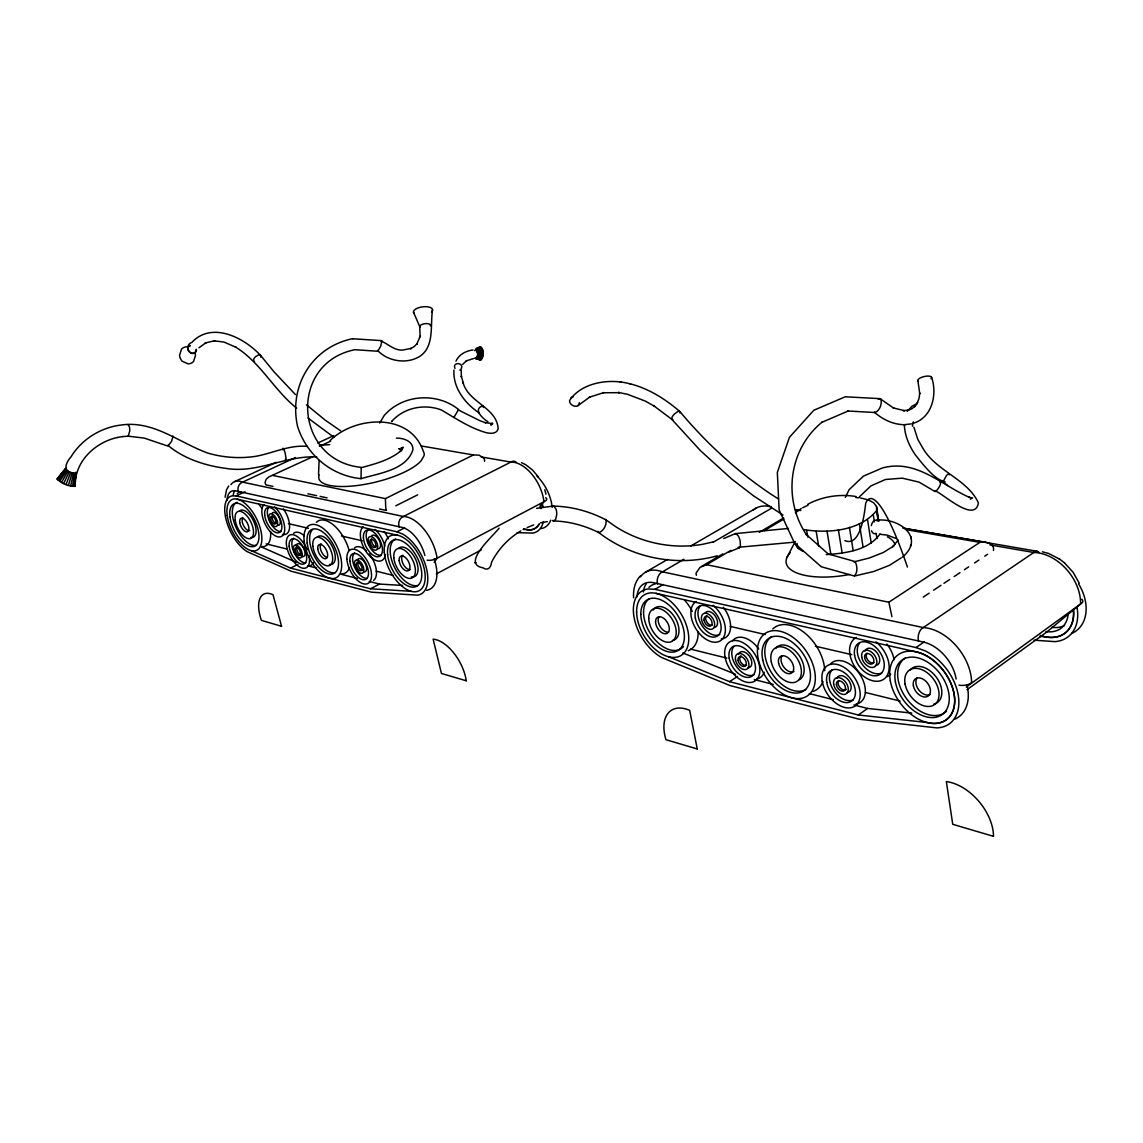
<?xml version="1.0" encoding="UTF-8"?>
<svg xmlns="http://www.w3.org/2000/svg" width="1143" height="1143" viewBox="0 0 1143 1143"><rect width="100%" height="100%" fill="white"/><g stroke="black" fill="none" stroke-linecap="round" stroke-linejoin="round"><path stroke-width="1.5" d="M934.917 490.69C942.246 492.976 974.908 523.837 978.408 502.934C967.464 478.888 935.931 471.216 922.73 447.956L917.8 439.383L913.886 427.182M475.859 358.345C481.903 352.544 470.287 348.415 480.074 347.158L480.803 347.129C484.232 350.087 483.975 357.13 480.603 360.059L475.374 358.359L480.603 360.059M949.333 474.788L948.747 473.731L946.69 475.245L943.161 481.446L947.518 485.589M461.172 370.375L461.429 377.047L461.329 376.176L463.358 383.205L463.044 382.505C468.387 402.865 497.162 407.394 498.148 428.996C496.162 435.14 487.804 433.397 483.275 431.768C468.201 426.882 454.957 417.952 441.412 409.994C424.253 403.45 403.836 407.665 391.549 421.567L391.792 421.367M877.938 520.708L876.524 506.535L873.738 502.82L868.309 499.905L860.608 497.977M453.942 370.089C452.799 387.82 465.201 403.693 479.217 412.994M902.384 557.098C926.116 537.467 898.341 517.122 876.41 520.294M910.528 546.254L910.628 544.611M910.957 538.539L911.057 536.853M167.807 445.227C183.366 458.5 205.068 465.672 225.614 468.33C257.132 473.874 285.564 455.285 316.768 456.957M490.933 425.082L491.019 423.91M225.085 497.234L226.543 489.733L228.714 485.961M57.15 478.917L65.58 468.53L57.15 478.917C61.336 483.432 69.294 487.018 75.295 485.946C74.424 461.758 94.94 442.427 117.286 437.498M74.952 486.361L75.795 472.202M73.995 486.504L76.324 472.716M319.097 460.758L318.526 474.631M579.33 402.679C578.858 409.165 569.114 405.879 569.585 400.536C579.972 384.562 602.933 379.59 621.092 382.076M432.54 309.667C429.882 326.298 435.626 350.515 415.323 358.616C402.793 363.803 386.491 360.116 377.561 350.415M679.928 412.894L679.871 411.566C662.897 396.878 642.652 384.82 620.049 381.891M72.523 486.375L74.795 473.345L75.695 473.445M260.733 357.087L260.761 355.673C244.602 337.857 212.055 320.954 191.953 342.3C181.28 346.843 194.224 359.931 196.296 349.315A4.529 3.743 36.5 0 1 193.253 353.43A4.529 3.743 36.5 0 1 188.109 350.129A4.529 3.743 36.5 0 1 190.252 345.5M484.532 461.343A5.058 4.743 9.8 0 0 483.96 458.429L479.117 455.143L473.373 454.957L385.405 498.619L385.72 507.521A5.229 0.886 79.7 0 0 386.463 510.478L379.476 508.992M70.609 485.975L73.623 473.102C63.065 472.316 64.837 463.587 70.952 456.957C81.682 439.283 100.87 427.382 121.358 424.996C153.948 420.31 179.537 443.055 208.226 453.214C223.399 457.571 239.458 458.7 255.089 456.428C272.748 453.385 288.793 444.741 307.253 446.384M361.059 467.787C374.59 463.958 389.749 460.243 401.036 450.713L400.15 451.528L403.093 447.142L402.093 449.599M352.916 338.614C311.853 347.001 288.593 386.12 297.58 426.468C306.624 454.9 331.156 475.659 361.002 478.674L361.259 467.358C293.951 460.772 288.007 363.131 354.859 349.701L377.776 351.258L380.748 346.058L381.919 340.657L352.573 338.742M68.394 485.332L72.266 472.702M907.256 411.294L911.928 406.294L917.072 403.55L918.958 398.664L919.786 392.949L919.758 393.906L917.886 380.505M66.037 484.489L70.823 472.173M478.188 349.729L479.36 347.629M520.808 530.938C508.392 538.339 498.162 549.269 491.604 562.142C490.918 567.714 487.832 571.157 482.903 567.785C460.486 563.87 494.433 534.967 499.12 528.08M461.2 368.86C464.658 362.402 451.871 361.545 454.985 368.432M63.679 483.518L69.38 471.573M845.306 497.405L849.092 489.704L863.422 476.145L882.267 468.016C916.415 458.643 941.132 485.089 969.807 497.548L968.664 497.191L972.564 497.919L970.364 499.162M455.986 361.131C458.9 354.487 466.087 350.787 473.016 349.958M786.955 557.498L795.242 541.468M917.015 403.679L917.586 402.579L914.657 406.637L915.657 405.765L911.857 408.751L907.313 410.566L908.528 410.094L903.37 410.666L904.584 410.694L893.169 407.908L893.955 408.322L880.067 398.65L845.249 396.792L813.802 410.266L789.442 437.312L777.326 472.459L779.14 509.964L794.528 543.139M454.228 416.824L453.9 417.466L458.557 409.508C436.855 391.992 402.665 394.264 384.219 415.481L379.705 423.039M61.508 482.46L68.037 470.93M491.161 424.71L492.49 423.139L490.833 424.082L492.662 423.682L485.018 422.581L485.775 422.853L480.031 420.753L458.257 409.923M59.65 481.389L66.908 470.287M826.246 554.612C845.034 553.269 868.423 550.626 879.996 533.938M912.385 426.239L913.328 421.91M803.629 529.609C828.061 533.51 859.707 531.066 876.395 510.792M434.211 562.456L437.083 558.213L543.939 501.72A6.929 2.7 -9.7 0 0 545.611 497.719M462.644 364.36L466.801 360.545L466.158 360.902L473.602 358.545M58.25 480.417L66.037 469.687M539.825 507.392L543.939 501.72A33.39 19.574 62.5 0 0 510.892 462.072L481.203 456.929M797.285 510.149L800.829 510.478M59.45 477.131L62.322 473.416M64.251 470.93L66.165 468.459M57.393 479.56L65.508 469.173M898.227 540.053L892.654 546.697L893.84 545.925L883.368 552.483L869.337 557.984L853.935 561.913M380.962 341.057C386.991 343.086 394.449 350.915 402.807 350.058L411.223 348.372L410.508 348.786L414.237 346.543L417.266 343.471L416.781 344.172L420.253 336.071L420.153 336.814L419.724 326.655L413.48 312.196M640.694 575.715C634.836 581.344 633.079 589.902 633.593 597.76M859.293 496.934L870.909 485.889L885.439 479.503L902.227 478.145L919.043 482.132L935.117 491.604C937.689 490.59 942.718 482.075 939.703 481.96M330.084 440.569C355.13 415.781 410.28 412.423 423.353 451.428A54.092 16.831 -13.6 0 1 424.01 455.786L421.067 460.858A54.092 16.831 -13.6 0 1 359.031 485.275A54.092 16.831 -13.6 0 1 319.197 474.916M198.968 347.786L206.169 342.571L205.226 342.971L214.884 340.671L213.87 340.8L223.957 342.057L236.001 347.272L235.229 346.858C260.375 362.102 273.82 390.02 296.68 408.151M577.929 405.651L590.288 396.692L589.288 397.221L603.918 392.578L602.804 392.763L619.349 392.663L618.306 392.463L627.121 394.178L645.309 401.093L654.468 406.265L653.825 405.822L671.784 419.31L700.43 450.628L731.691 479.031L753.694 495.962L782.984 515.022M188.538 346.758L190.209 345.729M966.278 687.014L1080.606 603.961A9.13 4.058 -2.5 0 0 1081.664 599.218M794.928 543.554L821.245 566.742L854.078 575.929C857.964 573.472 857.379 565.356 855.05 561.556L828.232 553.984L806.129 534.424M945.032 481.732C934.345 479.731 922.658 463.929 915.443 455.028C909.285 446.056 904.656 435.654 904.356 424.624L904.584 425.71M795.442 512.764L801.343 508.435M967.064 689.658L1046.459 632.279L1080.606 603.961A43.177 31.304 51.4 0 0 1033.786 552.483L990.009 544.925M668.569 656.739L729.491 681.657L858.279 714.989L867.637 708.446L911.771 713.089M915.986 647.538L925.344 650.924A45.463 30.347 52.9 0 1 958.377 696.001A45.463 30.347 52.9 0 1 936.889 727.891L859.222 719.233L730.02 685.571L661.797 657.582A39.876 24.203 58.6 0 1 634.251 618.349A39.876 24.203 58.6 0 1 648.067 588.931L654.982 589.331L915.986 647.538L924.173 641.923M459.857 370.075L460.615 369.56M923.215 597.117L929.145 593.174M933.588 590.217L941.003 585.287M943.961 583.316L949.776 579.444M954.148 576.543L959.963 572.672M964.335 569.757L968.692 566.857M974.522 562.985L978.879 560.084M984.709 556.198L987.609 554.269M696.401 575.3A6.186 5.672 -5.3 0 1 696.158 572.929L700.102 567.314L706.603 564.713L888.854 602.218L979.894 542.368C984.523 541.668 990.481 542.282 993.053 546.74A6.544 5.886 -18.6 0 1 993.438 550.397M729.491 681.657L737.492 676.485M552.183 506.606L552.983 506.106C571.457 506.32 589.717 511.407 606.047 519.908C606.904 524.694 603.59 531.152 598.861 532.595C584.702 525.609 569.143 521.237 553.298 520.979L552.483 520.451M901.198 557.87L889.468 565.314L873.709 571.514L854.635 576.001M878.295 399.35L880.067 398.65M701.531 566.442L722.819 553.869M759.295 532.324L783.627 517.965M706.603 564.713L730.863 550.369M764.238 530.638L783.955 518.979M654.982 589.331L663.111 584.544M683.914 559.313L662.426 571.843A39.719 24.317 58.9 0 0 640.509 576.829M713.075 542.296L771.396 508.278M646.152 571.843L667.598 559.413M690.586 546.097L756.452 507.935M475.502 349.729L480.074 347.158M475.988 349.715L480.803 347.129M436.355 573.929L481.403 549.854M251.16 550.583L290.593 568.085L370.532 588.774L379.476 584.073L402.579 585.43M474.616 350.63L478.731 348.501M570.986 397.55L573.172 396.821M396.95 531.795L402.693 534.081A34.761 18.545 62.3 0 1 426.482 568.571A34.761 18.545 62.3 0 1 417.552 595.174L371.532 592.174L291.308 571.271L247.117 551.612A31.704 15.359 63.8 0 1 226.357 520.622A31.704 15.359 63.8 0 1 231.915 495.891L236.172 495.933L396.95 531.795L404.593 527.88M290.593 568.085L297.923 564.399M395.835 505.792L417.681 494.833M807.715 504.306C822.374 496.433 839.719 493.79 856.107 496.533M802.686 507.778L808.044 505.163M476.46 349.987L481.503 347.543M474.802 562.799L476.017 562.656M272.948 486.375L265.962 484.889A4.929 4.529 21.7 0 1 265.133 482.103L266.205 479.231L268.948 476.86L312.639 456.814M236.172 495.933L245.031 491.776M234.715 481.589L276.249 462.301M317.783 443.027L333.756 435.612M295.451 457.529L242.616 482.146A31.633 15.431 63.9 0 0 230.943 484.632M319.469 446.341L330.67 441.127M729.163 552.012L739.55 547.626M723.705 538.524L735.306 533.652M476.86 350.544L482.117 348.372M527.137 527.595L533.71 524.908M912.7 423.424C932.059 418.181 937.546 394.378 931.616 377.333M477.202 351.344L482.617 349.558M173.05 435.983L171.607 441.312L167.907 446.084L144.289 438.098L128.245 436.183L122.772 436.569M361.102 478.674C378.719 473.259 406.808 470.044 412.98 449.513C412.909 440.955 403.465 438.04 396.392 438.112M477.431 352.315L482.96 351.03M717.29 555.812C676.756 567.042 631.465 558.084 598.303 532.195L598.003 531.366M712.918 541.968L702.545 544.311C672.713 549.512 641.209 543.025 615.72 526.723L605.49 519.522M540.439 522.894L547.268 521.594M536.624 508.335L552.983 506.106M117.186 437.512L122.915 436.54M477.531 353.416L483.118 352.673M806.544 534.838C782.469 499.062 788.57 449.056 822.531 421.781L822.003 422.281L848.435 410.88L847.577 410.994L875.009 412.523C879.739 410.766 882.425 403.65 880.739 398.993M128.002 424.567L129.373 426.639A6.086 1.529 89.6 0 1 129.745 430.954L128.245 436.183M904.299 424.696L911.471 423.867M738.121 547.311L794.642 542.139M734.792 534.224A6.644 2.429 75.5 0 1 735.963 533.552L788.427 528.437M319.354 445.427L329.727 444.598M477.517 354.544L483.089 354.373M553.298 520.979L555.627 519.536L556.741 514.579A7.787 3.386 89 0 0 555.984 509.006L553.812 506.106M523.123 529.48L526.609 529.552A29.561 17.274 62.3 0 0 538.853 524.508M517.15 532.667L532.852 533.081A33.261 19.431 62.3 0 0 543.354 521.665M370.532 588.774L411.337 591.317M1040.059 636.451L1045.345 636.794A38.205 27.546 51.3 0 0 1073.334 609.376M1034.001 640.194L1054.989 641.623A42.977 30.99 51.3 0 0 1076.892 606.79M477.374 355.644L482.875 356.03M855.893 497.548L859.036 497.834M858.279 714.989L927.102 722.49A40.405 26.975 53 0 0 954.248 694.987A40.405 26.975 53 0 0 916.4 651.924L655.982 593.36M879.81 534.267L887.097 535.095L896.298 538.567M903.084 424.667C892.354 424.196 882.296 419.224 874.352 412.166L875.009 412.523M227.057 500.205A24.303 11.801 63.9 0 1 235.744 490.833L402.322 527.466A26.732 14.345 62.4 0 1 424.853 555.441M636.98 596.917A30.532 18.602 58.9 0 1 653.382 582.673L923.744 642.137A34.962 23.532 53 0 1 956.12 679.028M482.646 405.908C472.602 409.037 482.66 418.638 487.918 421.667M477.117 356.645L482.489 357.516M902.856 528.052L985.523 542.282M795.342 509.635L798.843 510.235M903.884 528.323L1036.944 551.24M421.31 445.97L473.373 454.957M906.27 529.666L979.894 542.368M629.55 383.677L630.55 383.862M272.82 475.459L385.405 498.619M307.867 493.79L316.611 495.648M320.097 496.391L327.084 497.862M73.623 473.102L74.795 473.345M237.187 499.191L397.65 535.267M288.379 523.637L308.453 528.295M341.471 535.981L362.331 540.825M730.248 626.407L765.296 634.551M815.345 646.195L851.806 654.668M476.76 357.459L481.96 358.731M266.09 543.868L286.722 548.983M376.118 571.157L393.306 575.415M690.501 649.11L726.877 658.125M865.451 692.487L900.098 701.073M307.896 565.828L316.425 568M341.986 574.515L357.316 578.429M369.246 581.458L379.476 584.073M754.28 679.571L773.182 684.371M809.244 693.572L833.29 699.687M853.892 704.945L867.637 708.446M1042.43 551.812L1048.602 553.455L1059.647 559.127M476.331 358.03L481.303 359.602M474.916 358.073L477.76 359.131M682.828 652.953L735.535 674.299M261.461 546.997L296.223 562.27M399.879 449.142L398.793 448.656L401.865 450.128M521.522 462.644L524.994 464.329M735.963 533.552L738.349 536.024A7.715 2.815 75.5 0 1 740.193 541.211L740.421 546.054A6.644 2.429 75.5 0 1 738.878 547.697M795.485 544.382L797.857 548.283L803 551.44M778.512 498.991L772.039 494.876C737.392 471.873 706.56 443.398 679.871 411.566A6.201 2.1 -45.6 0 0 677.842 411.566L674.613 413.837A5.286 1.786 -45.6 0 0 672.113 417.052L671.784 419.31A6.201 2.1 -45.6 0 0 672.927 419.581M340.528 430.74L325.241 420.167L306.51 404.836M333.77 437.169L308.024 418.052M525.566 464.615L532.567 470.044L538.424 477.045M1064.347 562.742L1073.091 572.243L1079.221 583.173M1059.318 558.884L1064.562 562.899M285.293 459.215L285.607 459.472A5.229 0.9 76.8 0 0 285.964 458.014L285.364 454.128A6.072 1.043 76.8 0 0 284.164 450.085L283.064 448.299A5.229 0.9 76.8 0 0 282.707 449.771M295.508 394.649L274.206 372.032L260.404 355.202A4.929 2.415 -42.4 0 0 258.161 355.116L255.346 356.887A4.201 2.057 -42.4 0 0 253.589 359.488L253.932 361.374A4.929 2.415 -42.4 0 0 254.518 361.617M483.032 406.236L483.318 407.479M797.3 509.878L797.6 510.907M401.236 447.627L401.65 448.899M888.854 602.218L891.94 616.72M544.74 489.776L545.968 494.205M797.014 543.354L797.857 548.283M806.658 530.452L807.772 537.081M816.202 531.438L818.688 546.397M827.032 531.224L830.875 554.541M838.376 529.809L842.177 553.155M849.435 527.294L853.178 550.655M859.393 523.865L863.094 547.211M867.551 519.779L871.209 543.068M876.524 506.535L878.81 521.351M876.452 508.649L878.253 520.208M873.352 515.307L874.381 521.937M876.195 533.552L876.967 538.539M958.977 685.143A9.515 4.572 -3.5 0 0 971.607 682.542A45.463 30.732 53 0 0 923.273 627.578L662.426 571.843A8.215 5.515 -75.7 0 0 657.539 583.916M907.413 567.042A157.52 24.503 76.8 0 0 865.68 503.334A384.948 54.421 78.9 0 1 844.848 540.61M871.309 525.666A6.801 4 -83.5 0 1 877.367 520.851M876.009 533.338A6.801 4 -83.5 0 1 871.552 530.766M918.286 381.062A7.044 2.457 -12.9 0 1 925.044 376.347A7.044 2.457 -12.9 0 1 930.988 378.733M427.153 560.199A7.229 2.929 -11.1 0 0 437.069 558.213A34.776 18.759 62.4 0 0 403.408 516.493L242.616 482.146A6.544 5.329 -74.6 0 0 238.401 491.676M539.353 523.708A29.589 17.288 62.3 0 1 523.665 528.695M540.239 505.063A29.589 17.288 62.3 0 1 540.982 508.635M419.995 327.212A5.415 2.272 -7.6 0 1 424.81 323.683A5.415 2.272 -7.6 0 1 430.354 325.826M536.724 475.802A33.147 19.488 62.3 0 1 552.155 507.235M550.74 520.208A33.147 19.488 62.3 0 1 541.125 528.623M542.225 503.649A33.261 19.431 62.3 0 1 543.054 506.906M516.236 462.229A6.887 5.172 -82.5 0 0 510.892 462.072L403.408 516.493A7.187 5.615 -80.1 0 0 399.25 527.066M233.229 494.79A24.26 11.83 63.9 0 1 234.887 490.633M367.303 578.344A14.33 7.429 62.6 0 1 355.102 568.2A14.33 7.429 62.6 0 1 354.673 552.926M354.544 547.811A18.945 9.844 62.6 0 1 366.131 550.569M369.232 553.898A18.945 9.844 62.6 0 1 373.604 580.43M357.188 560.984A7.315 3.8 62.6 0 1 361.845 559.37A7.315 3.8 62.6 0 1 366.574 567.485A7.315 3.8 62.6 0 1 363.56 571.871M363.017 569.7A4.501 2.329 62.6 0 1 358.616 566.757A4.501 2.329 62.6 0 1 359.045 561.713M256.489 545.211A23.574 11.444 63.8 0 1 235.944 527.266A23.574 11.444 63.8 0 1 237.172 502.306M270.548 531.566A28.132 13.73 63.8 0 1 262.076 546.668M258.747 504.149A28.132 13.73 63.8 0 1 261.918 508.421M239.158 511.292A14.888 7.229 63.8 0 1 253.803 521.522A14.888 7.229 63.8 0 1 250.931 537.424M249.774 530.638A7.472 3.629 63.8 0 1 243.673 525.837A7.472 3.629 63.8 0 1 242.859 517.579M349.315 568.214A29.361 15.002 63 0 1 340.757 574M316.325 522.38A29.361 15.002 63 0 1 333.613 525.108A29.361 15.002 63 0 1 349.001 550.012M335.27 572.614A24.603 12.516 63 0 1 314.582 556.541A24.603 12.516 63 0 1 312.482 529.552M317.197 537.181A15.531 7.901 63 0 1 333.042 548.054A15.531 7.901 63 0 1 329.37 564.442M327.212 557.441A7.787 3.958 63 0 1 321.312 551.412A7.787 3.958 63 0 1 321.112 543.754M417.566 585.516A25.846 13.816 62.3 0 1 394.135 566.514A25.846 13.816 62.3 0 1 395.649 538.924M398.636 548.297A16.316 8.73 62.3 0 1 415.852 559.799A16.316 8.73 62.3 0 1 411.294 576.915M410.366 569.557A8.187 4.372 62.3 0 1 403.222 564.185A8.187 4.372 62.3 0 1 402.779 555.212M384.234 531.566A19.274 10.187 62.8 0 1 388.306 538.91M381.176 555.298A14.573 7.687 62.8 0 1 368.703 545.097A14.573 7.687 62.8 0 1 368.346 529.438M385.42 554.598A19.317 10.158 62.8 0 1 367.703 553.826A19.317 10.158 62.8 0 1 363.203 526.78M375.061 529.438A19.317 10.158 62.8 0 1 384.848 546.154M376.833 546.483A4.572 2.415 62.8 0 1 372.932 544.568A4.572 2.415 62.8 0 1 371.818 539.139M371.261 536.424A7.444 3.929 62.8 0 1 379.276 540.339A7.444 3.929 62.8 0 1 377.361 548.726M281.221 531.466A13.773 6.829 63.7 0 1 269.877 521.937A13.773 6.829 63.7 0 1 269.048 507.035M274.663 506.892A18.245 9.03 63.7 0 1 284.221 532.652A18.245 9.03 63.7 0 1 268.105 529.038A18.245 9.03 63.7 0 1 264.119 504.52M283.393 508.906A18.217 9.058 63.7 0 1 289.593 527.037A18.217 9.058 63.7 0 1 282.507 534.381M271.848 513.65A7.029 3.486 63.7 0 1 279.049 517.25A7.029 3.486 63.7 0 1 277.635 525.266M275.863 523.337A4.315 2.143 63.7 0 1 272.906 520.365A4.315 2.143 63.7 0 1 272.305 516.193M305.853 562.77A13.83 6.915 63.1 0 1 294.351 553.069A13.83 6.915 63.1 0 1 293.637 538.239M309.039 555.598A18.331 9.144 63.1 0 1 296.637 564.799A18.331 9.144 63.1 0 1 287.822 536.71A18.331 9.144 63.1 0 1 307.196 549.726M293.565 533.324A18.302 9.158 63.1 0 1 304.352 535.881M313.453 562.713A18.302 9.158 63.1 0 1 309.724 565.771M296.123 546.025A7.072 3.529 63.1 0 1 300.795 544.725A7.072 3.529 63.1 0 1 305.052 553.283A7.072 3.529 63.1 0 1 301.123 556.055M301.109 554.655A4.343 2.172 63.1 0 1 297.494 551.612A4.343 2.172 63.1 0 1 297.28 546.954M237.23 493.69A31.604 15.431 63.8 0 1 240.759 491.747M434.183 558.813A34.647 18.631 62.3 0 1 426.582 590.302M186.966 346.829A9.23 8.03 64.5 0 0 181.494 349.215L179.551 355.202A8.415 7.329 64.5 0 0 182.28 361.274L188.081 363.845A9.23 8.03 64.5 0 0 193.538 361.431L195.467 355.459A8.415 7.329 64.5 0 0 195.053 353.258M413.937 313.196A9.615 4.101 -7.6 0 1 423.739 306.724A9.615 4.101 -7.6 0 1 431.511 311.868M849.492 574.472A55.207 21.431 -8.9 0 1 797.971 573.4A55.207 21.431 -8.9 0 1 790.127 552.769M887.397 536.81A55.207 21.431 -8.9 0 1 894.912 544.297M1078.606 583.859A42.805 31.032 51.1 0 1 1071.562 633.536M1064.519 625.492A31.89 23.074 51.2 0 1 1051.903 627.293M1068.148 614.262A31.975 23.06 51.3 0 1 1045.959 631.579M1073.391 609.476A38.248 27.575 51.3 0 1 1040.244 635.365M648.924 587.359A39.719 24.274 58.6 0 1 655.925 583.659M966.978 684.843A45.263 30.418 52.8 0 1 954.434 719.333M853.221 699.873A18.474 11.959 54.7 0 1 834.219 691.129A18.474 11.959 54.7 0 1 831.847 670.169M830.304 664.14A24.417 15.831 54.6 0 1 860.179 674.856A24.417 15.831 54.6 0 1 855.836 704.202M836.819 678.399A9.43 6.115 54.7 0 1 848.72 680.456A9.43 6.115 54.7 0 1 846.992 692.529M846.334 689.258A5.801 3.743 54.7 0 1 840.048 687.7A5.801 3.743 54.7 0 1 838.833 680.514M683.457 646.538A29.632 18.031 58.6 0 1 651.881 635.794A29.632 18.031 58.6 0 1 649.31 598.618M684.343 599.875A35.347 21.603 58.6 0 1 692.301 611.319M698.144 632.208A35.347 21.603 58.6 0 1 688.257 650.71M653.082 610.033A18.717 11.387 58.6 0 1 674.67 617.177A18.717 11.387 58.6 0 1 672.398 640.494M668.669 632.15A9.387 5.715 58.6 0 1 660.325 626.878A9.387 5.715 58.6 0 1 658.968 616.863M822.974 681.642A37.548 24.032 56 0 1 812.816 691.486M772.754 628.95A37.548 24.032 56 0 1 804.572 632.822A37.548 24.032 56 0 1 824.703 670.741M805.772 689.472A31.49 20.045 56 0 1 771.754 673.098A31.49 20.045 56 0 1 771.825 636.48M775.64 648.495A19.874 12.659 56 0 1 798.285 654.31A19.874 12.659 56 0 1 799.5 679.685M794.028 671.427A9.973 6.344 56 0 1 783.955 667.326A9.973 6.344 56 0 1 782.055 655.768M946.518 711.232A33.776 22.589 52.9 0 1 907.285 699.616A33.776 22.589 52.9 0 1 905.042 658.039M910.157 670.027A21.331 14.259 52.9 0 1 936.86 677.97A21.331 14.259 52.9 0 1 933.717 704.217M930.231 694.53A10.701 7.158 52.9 0 1 918.886 690.072A10.701 7.158 52.9 0 1 917.186 677.813M886.854 644.038A24.946 16.545 54.5 0 1 894.069 659.825M890.74 674.099A24.946 16.545 54.5 0 1 887.225 676.627M881.782 672.998A18.874 12.502 54.5 0 1 862.151 664.269A18.874 12.502 54.5 0 1 859.85 642.723M875.924 641.866A25.017 16.531 54.5 0 1 886.625 676.327A25.017 16.531 54.5 0 1 856.85 669.641A25.017 16.531 54.5 0 1 856.407 637.48M873.938 662.74A5.929 3.915 54.5 0 1 867.766 660.011A5.929 3.915 54.5 0 1 867.051 653.239M864.937 651.124A9.644 6.387 54.5 0 1 877.267 653.067A9.644 6.387 54.5 0 1 875.367 665.526M719.804 634.479A17.402 10.858 58 0 1 702.702 626.65A17.402 10.858 58 0 1 699.873 606.462M713.046 605.276A23.06 14.359 58 0 1 723.562 637.423A23.06 14.359 58 0 1 697.887 631.665A23.06 14.359 58 0 1 696.23 601.504M723.362 607.333A23.017 14.373 58 0 1 721.304 638.966M705.26 612.848A8.887 5.544 58 0 1 715.775 616.834A8.887 5.544 58 0 1 714.032 627.593M712.503 624.95A5.458 3.4 58 0 1 706.731 621.906A5.458 3.4 58 0 1 706.917 615.563M753.98 674.799A17.574 10.973 56.8 0 1 736.521 666.626A17.574 10.973 56.8 0 1 733.82 646.481M764.153 672.255A23.231 14.53 56.8 0 1 756.723 679.013M732.52 640.766A23.231 14.53 56.8 0 1 758.723 648.981M738.535 654.339A8.973 5.601 56.8 0 1 749.394 656.168A8.973 5.601 56.8 0 1 748.136 667.812M746.636 665.212A5.515 3.443 56.8 0 1 740.75 662.054A5.515 3.443 56.8 0 1 741.007 655.753M753.251 510.092A37.919 25.075 58.5 0 1 771.425 506.921M1038.415 551.84A8.787 5.086 -81.6 0 1 1039.073 552.44M1037.701 551.44A8.787 5.086 -81.6 0 0 1033.786 552.498L923.273 627.578A9.258 5.658 -80 0 0 918.586 641.366M643.366 592.003A30.447 18.645 58.9 0 1 646.295 583.73M281.549 626.307L261.418 620.363A30.932 14.845 62.3 0 1 273.02 594.731L281.549 626.307M466.244 680.785L441.441 673.47L433.126 639.166A34.019 17.917 60.5 0 1 466.244 680.785M697.259 748.951L665.955 739.707A38.948 22.946 56.5 0 1 689.672 710.36L697.259 748.951M993.496 836.333L952.748 824.317L946.347 781.583A44.748 28.604 50.5 0 1 993.496 836.333M354.416 563.842A7.329 3.786 62.6 0 0 361.917 573.357A7.329 3.786 62.6 0 0 361.131 562.756A7.329 3.786 62.6 0 0 354.416 563.842M349.887 561.113A14.345 7.415 62.6 0 0 364.574 579.758A14.345 7.415 62.6 0 0 363.074 559.027A14.345 7.415 62.6 0 0 349.887 561.113M346.915 559.284A18.988 9.816 62.6 0 0 366.331 584.002A18.988 9.816 62.6 0 0 364.388 556.584A18.988 9.816 62.6 0 0 346.915 559.284M356.23 564.942A4.501 2.329 62.6 0 0 360.845 570.771A4.501 2.329 62.6 0 0 360.359 564.256A4.501 2.329 62.6 0 0 356.23 564.942M230 517.107A23.589 11.43 63.8 0 0 253.932 546.468A23.589 11.43 63.8 0 0 249.145 511.321A23.589 11.43 63.8 0 0 230 517.107M239.73 522.565A7.472 3.615 63.8 0 0 247.331 531.824A7.472 3.615 63.8 0 0 245.774 520.665A7.472 3.615 63.8 0 0 239.73 522.565M227.214 515.493A28.218 13.659 63.8 0 0 255.818 550.655A28.218 13.659 63.8 0 0 250.146 508.664A28.218 13.659 63.8 0 0 227.214 515.493M235.244 520.079A14.902 7.215 63.8 0 0 250.374 538.567A14.902 7.215 63.8 0 0 247.302 516.35A14.902 7.215 63.8 0 0 235.244 520.079M307.181 543.096A24.632 12.502 63 0 0 332.67 573.943A24.632 12.502 63 0 0 328.47 537.496A24.632 12.502 63 0 0 307.181 543.096M317.754 548.94A7.801 3.958 63 0 0 325.841 558.67A7.801 3.958 63 0 0 324.455 547.097A7.801 3.958 63 0 0 317.754 548.94M304.167 541.368A29.447 14.945 63 0 0 334.628 578.315A29.447 14.945 63 0 0 329.67 534.767A29.447 14.945 63 0 0 304.167 541.368M312.868 546.283A15.545 7.887 63 0 0 328.984 565.699A15.545 7.887 63 0 0 326.284 542.668A15.545 7.887 63 0 0 312.868 546.283M399.15 560.641A8.187 4.372 62.3 0 0 407.822 570.886A8.187 4.372 62.3 0 0 406.651 558.77A8.187 4.372 62.3 0 0 399.15 560.641M387.62 554.426A25.86 13.802 62.3 0 0 414.923 586.931A25.86 13.802 62.3 0 0 411.409 548.769A25.86 13.802 62.3 0 0 387.62 554.426M393.835 557.813A16.331 8.715 62.3 0 0 411.094 578.287A16.331 8.715 62.3 0 0 408.808 554.155A16.331 8.715 62.3 0 0 393.835 557.813M384.334 552.598A30.932 16.502 62.3 0 0 416.952 591.531A30.932 16.502 62.3 0 0 412.823 545.925A30.932 16.502 62.3 0 0 384.334 552.598M363.431 537.839A14.588 7.672 62.8 0 0 378.419 556.727A14.588 7.672 62.8 0 0 376.99 535.495A14.588 7.672 62.8 0 0 363.431 537.839M368.06 540.568A7.458 3.929 62.8 0 0 375.718 550.197A7.458 3.929 62.8 0 0 374.975 539.339A7.458 3.929 62.8 0 0 368.06 540.568M369.932 541.653A4.572 2.415 62.8 0 0 374.633 547.568A4.572 2.415 62.8 0 0 374.175 540.896A4.572 2.415 62.8 0 0 369.932 541.653M268.862 517.565A7.044 3.486 63.7 0 0 275.934 526.609A7.044 3.486 63.7 0 0 274.906 516.293A7.044 3.486 63.7 0 0 268.862 517.565M264.69 515.036A13.787 6.829 63.7 0 0 278.521 532.781A13.787 6.829 63.7 0 0 276.563 512.607A13.787 6.829 63.7 0 0 264.69 515.036M270.534 518.565A4.329 2.143 63.7 0 0 274.892 524.123A4.329 2.143 63.7 0 0 274.263 517.779A4.329 2.143 63.7 0 0 270.534 518.565M293.422 548.797A7.072 3.529 63.1 0 0 300.58 557.941A7.072 3.529 63.1 0 0 299.623 547.668A7.072 3.529 63.1 0 0 293.422 548.797M289.179 546.197A13.845 6.901 63.1 0 0 303.166 564.142A13.845 6.901 63.1 0 0 301.352 544.039A13.845 6.901 63.1 0 0 289.179 546.197M295.137 549.84A4.343 2.172 63.1 0 0 299.523 555.441A4.343 2.172 63.1 0 0 298.937 549.14A4.343 2.172 63.1 0 0 295.137 549.84M636.622 612.134A35.476 21.546 58.6 0 0 676.127 657.254A35.476 21.546 58.6 0 0 675.299 606.047A35.476 21.546 58.6 0 0 636.622 612.134M833.661 684.2A9.444 6.101 54.7 0 0 845.734 694.101A9.444 6.101 54.7 0 0 843.377 679.771A9.444 6.101 54.7 0 0 833.661 684.2M826.746 682.371A18.502 11.944 54.7 0 0 850.363 701.845A18.502 11.944 54.7 0 0 845.834 673.798A18.502 11.944 54.7 0 0 826.746 682.371M822.203 681.128A24.474 15.816 54.7 0 0 853.421 706.96A24.474 15.816 54.7 0 0 847.52 669.855A24.474 15.816 54.7 0 0 822.203 681.128M836.447 684.914A5.801 3.743 54.7 0 0 843.863 690.986A5.801 3.743 54.7 0 0 842.42 682.185A5.801 3.743 54.7 0 0 836.447 684.914M640.823 614.348A29.661 18.017 58.6 0 0 673.884 652.024A29.661 18.017 58.6 0 0 673.113 609.162A29.661 18.017 58.6 0 0 640.823 614.348M655.539 621.892A9.401 5.701 58.6 0 0 666.055 633.751A9.401 5.701 58.6 0 0 665.712 620.135A9.401 5.701 58.6 0 0 655.539 621.892M648.738 618.463A18.731 11.373 58.6 0 0 669.655 642.166A18.731 11.373 58.6 0 0 669.069 615.063A18.731 11.373 58.6 0 0 648.738 618.463M762.738 659.925A31.518 20.031 56 0 0 803.029 691.315A31.518 20.031 56 0 0 792.971 642.752A31.518 20.031 56 0 0 762.738 659.925M778.612 663.311A9.987 6.344 56 0 0 791.399 673.156A9.987 6.344 56 0 0 788.113 657.754A9.987 6.344 56 0 0 778.612 663.311M758.223 658.868A37.69 23.96 56 0 0 806.372 696.53A37.69 23.96 56 0 0 794.456 638.466A37.69 23.96 56 0 0 758.223 658.868M771.282 661.797A19.902 12.644 56 0 0 796.757 681.514A19.902 12.644 56 0 0 790.284 650.824A19.902 12.644 56 0 0 771.282 661.797M913.386 685.814A10.716 7.158 53 0 0 927.587 696.416A10.716 7.158 53 0 0 924.473 680.056A10.716 7.158 53 0 0 913.386 685.814M895.426 682A33.819 22.574 53 0 0 940.132 715.789A33.819 22.574 53 0 0 930.673 664.254A33.819 22.574 53 0 0 895.426 682M905.099 684.114A21.36 14.259 53 0 0 933.36 705.331A21.36 14.259 53 0 0 927.244 672.77A21.36 14.259 53 0 0 905.099 684.114M890.311 680.828A40.448 27.003 53 0 0 943.732 721.362A40.448 27.003 53 0 0 932.559 659.754A40.448 27.003 53 0 0 890.311 680.828M854.564 655.253A18.902 12.487 54.5 0 0 878.896 674.984A18.902 12.487 54.5 0 0 874.438 646.166A18.902 12.487 54.5 0 0 854.564 655.253M861.708 657.039A9.658 6.387 54.5 0 0 874.152 667.083A9.658 6.387 54.5 0 0 871.838 652.339A9.658 6.387 54.5 0 0 861.708 657.039M864.608 657.739A5.929 3.915 54.5 0 0 872.252 663.897A5.929 3.915 54.5 0 0 870.809 654.839A5.929 3.915 54.5 0 0 864.608 657.739M701.545 619.763A8.901 5.544 58 0 0 712.56 628.95A8.901 5.544 58 0 0 709.989 615.177A8.901 5.544 58 0 0 701.545 619.763M695.373 618.22A17.431 10.844 58 0 0 716.918 636.28A17.431 10.844 58 0 0 711.946 609.319A17.431 10.844 58 0 0 695.373 618.22M704.045 620.363A5.472 3.4 58 0 0 710.803 625.993A5.472 3.4 58 0 0 709.217 617.534A5.472 3.4 58 0 0 704.045 620.363M735.52 659.882A8.987 5.601 56.8 0 0 746.722 669.269A8.987 5.601 56.8 0 0 744.222 655.496A8.987 5.601 56.8 0 0 735.52 659.882M729.205 658.211A17.588 10.973 56.8 0 0 751.122 676.656A17.588 10.973 56.8 0 0 746.293 649.724A17.588 10.973 56.8 0 0 729.205 658.211M725.048 657.068A23.289 14.516 56.8 0 0 754.037 681.542A23.289 14.516 56.8 0 0 747.693 645.909A23.289 14.516 56.8 0 0 725.048 657.068M738.064 660.54A5.515 3.443 56.8 0 0 744.95 666.298A5.515 3.443 56.8 0 0 743.407 657.839A5.515 3.443 56.8 0 0 738.064 660.54"/></g></svg>
